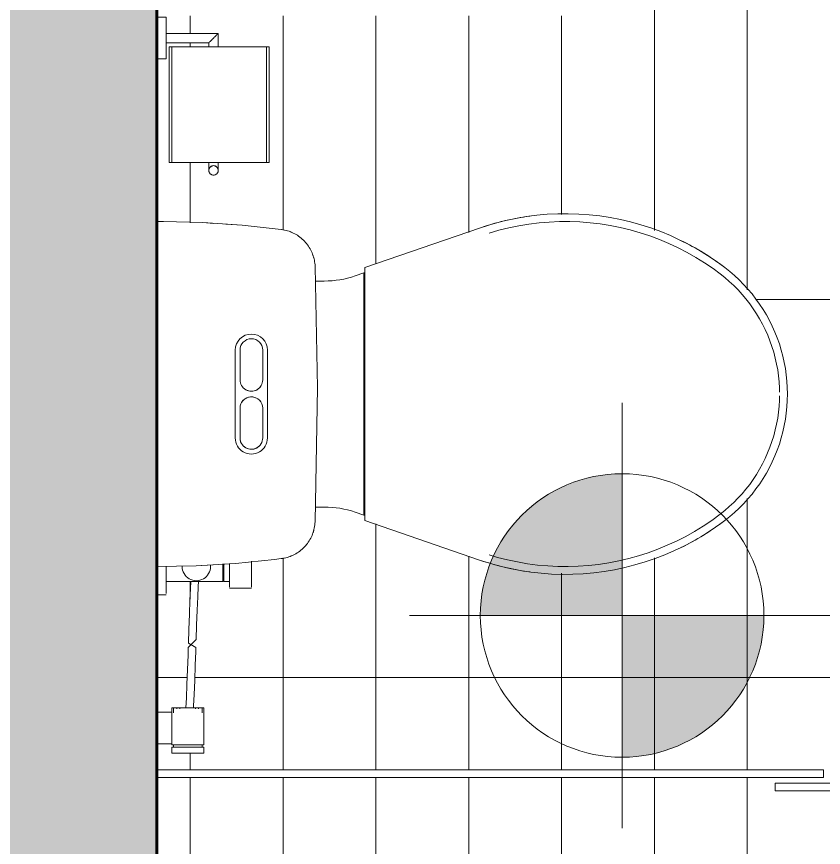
# Model space of a CAD drawing. Header units: millimetres. Extents: x -11245 to 9283, y -22520 to -3800.
# Drawn here: x 2237 to 3090, y -15509 to -14630 of the extents above; entities that cross this region are included whole.
import ezdxf

# ---------------------------------------------------------------- set-up
doc = ezdxf.new("R2010")
doc.units = ezdxf.units.MM
for name, color, linetype, lineweight in [('A-FLOR-PATT', 8, 'Continuous', 25), ('A-GENM', 13, 'Continuous', 9), ('A-WALL', 113, 'Continuous', 25), ('A-WALL-PATT', 111, 'Continuous', 25), ('G-ANNO-DIMS', 111, 'Continuous', 9), ('I-FURN', 30, 'Continuous', 9), ('P-SANR-FIXT', 6, 'Continuous', 9)]:
    doc.layers.add(name, color=color, linetype=linetype, lineweight=lineweight)

# ---------------------------------------------------------------- blocks, each defined once
blk = doc.blocks.new('CRT-POR-Folha-Madeira-Face Based vidro - CRT-POR-Folha-Madeira-Face Based vidro-4438599-PAGINAÇÃO DE PISO TÉRREO')
at = {"layer": 'A-GENM'}
for p, q in [((3090.38, -15427.41), (2385.38, -15427.41)), ((2385.38, -15427.41), (2385.38, -15435.41)), ((3090.38, -15435.41), (3090.38, -15427.41)), ((2385.38, -15435.41), (3090.38, -15435.41))]:
    blk.add_line(p, q, dxfattribs=at)
blk = doc.blocks.new('CRT-POR-Folha-Madeira-Face Based vidro - CRT-POR-Folha-Madeira-Face Based vidro-4438600-PAGINAÇÃO DE PISO TÉRREO')
at = {"layer": 'A-GENM'}
for p, q in [((3794.38, -15441.49), (3039.38, -15441.49)), ((3039.38, -15441.49), (3039.38, -15449.49)), ((3794.38, -15449.49), (3794.38, -15441.49)), ((3039.38, -15449.49), (3794.38, -15449.49))]:
    blk.add_line(p, q, dxfattribs=at)
blk = doc.blocks.new('Bacia Sanitária - Caixa acoplada-3529581-PAGINAÇÃO DE PISO TÉRREO')
at = {"layer": 'P-SANR-FIXT'}
for p, q in [((22.22, 721.97), (22.29, 722.02)), ((227.71, 722.02), (227.78, 721.97)), ((-50.6, 431.35), (-8.77, 310)), ((-8.77, 310), (-50.6, 431.35)), ((258.77, 310), (300.6, 431.35)), ((300.6, 431.35), (258.77, 310)), ((-3.53, 310), (-3.18, 309)), ((253.18, 309), (-3.18, 309)), ((-3.18, 309), (0, 299.76)), ((7.09, 310), (242.91, 310)), ((250, 299.76), (253.18, 309)), ((253.18, 309), (253.53, 310)), ((5.46, 267.18), (5.46, 257.79)), ((244.54, 257.79), (244.54, 267.18)), ((171.5, 207), (78.5, 207)), ((110, 202), (78.5, 202)), ((171.5, 202), (140, 202)), ((78.5, 178), (110, 178)), ((140, 178), (171.5, 178)), ((78.5, 173), (171.5, 173))]:
    blk.add_line(p, q, dxfattribs=at)
at = {"layer": 'P-SANR-FIXT', "flags": 128}
for points in [[(258.87, 690.69), (254.69, 695.97), (250.29, 701.07), (245.7, 705.99), (240.91, 710.72), (235.94, 715.26), (230.79, 719.59), (225.47, 723.72), (219.99, 727.63), (214.36, 731.32), (208.59, 734.77), (202.68, 738), (196.65, 740.99), (190.5, 743.73), (184.25, 746.23), (177.9, 748.47), (171.47, 750.46), (164.96, 752.19), (158.4, 753.65), (151.77, 754.86), (145.11, 755.79), (138.41, 756.47), (131.69, 756.87), (124.96, 757), (118.23, 756.86), (111.51, 756.46), (104.81, 755.78), (98.15, 754.84), (91.52, 753.64), (84.96, 752.17), (78.45, 750.43), (72.02, 748.44), (65.68, 746.2), (59.43, 743.7), (53.28, 740.95), (47.25, 737.96), (41.34, 734.73), (35.57, 731.27), (29.94, 727.58), (24.46, 723.67), (19.15, 719.54), (14, 715.2), (9.03, 710.66), (4.24, 705.93), (-0.35, 701.01), (-4.74, 695.9), (-8.87, 690.69)], [(-2.27, 685.67), (1.71, 690.68), (5.88, 695.53), (10.25, 700.21), (14.8, 704.71), (19.53, 709.02), (24.42, 713.14), (29.48, 717.06), (34.69, 720.78), (40.04, 724.29), (45.53, 727.58), (51.15, 730.64), (56.88, 733.48), (62.73, 736.09), (68.67, 738.46), (74.71, 740.59), (80.82, 742.48), (87.01, 744.13), (93.25, 745.52), (99.55, 746.67), (105.88, 747.56), (112.25, 748.2), (118.64, 748.58), (122.87, 748.66)], [(127.05, 748.66), (131.4, 748.58), (137.79, 748.19), (144.15, 747.55), (150.49, 746.66), (156.79, 745.52), (163.03, 744.12), (169.22, 742.47), (175.33, 740.58), (181.36, 738.45), (187.31, 736.07), (193.15, 733.47), (198.88, 730.62), (204.5, 727.56), (209.99, 724.27), (215.34, 720.76), (220.55, 717.04), (225.61, 713.12), (230.5, 708.99), (235.23, 704.68), (239.78, 700.18), (244.14, 695.5), (248.32, 690.65), (252.27, 685.67)], [(-8.87, 690.69), (-15.44, 681.71), (-21.64, 672.46), (-27.47, 662.98), (-32.91, 653.27), (-37.96, 643.35), (-42.61, 633.24), (-46.86, 622.95), (-50.68, 612.5), (-54.09, 601.9), (-57.07, 591.18), (-59.62, 580.34), (-61.73, 569.41), (-63.41, 558.41), (-64.64, 547.34), (-65.43, 536.24), (-65.78, 525.12), (-65.68, 513.99), (-65.13, 502.87), (-64.14, 491.78), (-62.71, 480.74), (-60.84, 469.77), (-58.53, 458.88), (-55.79, 448.09), (-52.62, 437.42), (-50.6, 431.35)], [(-45.22, 441.55), (-48.24, 451.92), (-50.83, 462.4), (-53.01, 472.98), (-54.75, 483.64), (-56.08, 494.36), (-56.97, 505.12), (-57.43, 515.91), (-57.46, 526.71), (-57.06, 537.5), (-56.22, 548.27), (-54.96, 558.99), (-53.27, 569.66), (-51.15, 580.25), (-48.61, 590.74), (-45.66, 601.13), (-42.29, 611.39), (-38.51, 621.51), (-34.33, 631.47), (-29.76, 641.25), (-24.8, 650.84), (-19.46, 660.23), (-13.75, 669.39), (-7.67, 678.32), (-2.27, 685.67)], [(252.27, 685.67), (258.64, 676.95), (264.66, 667.98), (270.32, 658.78), (275.6, 649.36), (280.5, 639.74), (285.01, 629.93), (289.13, 619.94), (292.84, 609.8), (296.15, 599.52), (299.04, 589.11), (301.51, 578.6), (303.56, 568), (305.19, 557.32), (306.38, 546.59), (307.15, 535.82), (307.48, 525.02), (307.39, 514.23), (306.86, 503.44), (305.9, 492.68), (304.51, 481.97), (302.69, 471.33), (300.45, 460.76), (297.79, 450.3), (295.22, 441.55)], [(300.6, 431.35), (304.02, 441.95), (307.01, 452.67), (309.57, 463.5), (311.69, 474.43), (313.38, 485.43), (314.62, 496.49), (315.42, 507.6), (315.78, 518.72), (315.69, 529.85), (315.15, 540.97), (314.17, 552.06), (312.75, 563.1), (310.89, 574.07), (308.59, 584.96), (305.86, 595.75), (302.69, 606.43), (299.11, 616.96), (295.1, 627.35), (290.68, 637.57), (285.86, 647.6), (280.64, 657.43), (275.03, 667.04), (269.05, 676.43), (262.69, 685.56), (258.87, 690.69)], [(-8.77, 310), (-8.38, 310), (-7.2, 310), (-5.31, 310), (-2.8, 310), (0.21, 310), (3.56, 310), (7.09, 310)], [(242.91, 310), (246.44, 310), (249.79, 310), (252.8, 310), (255.31, 310), (257.2, 310), (258.38, 310), (258.77, 310)], [(-10.03, 257.42), (-11.67, 257.33), (-13.3, 257.17), (-14.92, 256.94), (-16.54, 256.65), (-18.14, 256.3), (-19.72, 255.88), (-21.29, 255.4), (-22.84, 254.85), (-24.36, 254.25), (-25.86, 253.58), (-27.33, 252.86), (-28.77, 252.07), (-30.18, 251.23), (-31.55, 250.34), (-32.89, 249.38), (-34.19, 248.38), (-35.44, 247.33), (-36.66, 246.22), (-37.82, 245.07), (-38.94, 243.88), (-40.02, 242.64), (-41.04, 241.35), (-42.01, 240.03), (-42.92, 238.67), (-43.78, 237.27), (-44.59, 235.84), (-45.34, 234.38), (-46.02, 232.9), (-46.65, 231.38), (-47.22, 229.84), (-47.72, 228.28), (-48.16, 226.7), (-48.54, 225.11), (-48.85, 223.5), (-49.1, 221.88), (-49.13, 221.64)], [(-10.03, 257.42), (-11.67, 257.33), (-13.3, 257.17), (-14.92, 256.94), (-16.54, 256.65), (-18.14, 256.3), (-19.72, 255.88), (-21.29, 255.4), (-22.84, 254.85), (-24.36, 254.25), (-25.86, 253.58), (-27.33, 252.86), (-28.77, 252.07), (-30.18, 251.23), (-31.55, 250.34), (-32.89, 249.38), (-34.19, 248.38), (-35.44, 247.33), (-36.66, 246.22), (-37.82, 245.07), (-38.94, 243.88), (-40.02, 242.64), (-41.04, 241.35), (-42.01, 240.03), (-42.92, 238.67), (-43.78, 237.27), (-44.59, 235.84), (-45.34, 234.38), (-46.02, 232.9), (-46.65, 231.38), (-47.22, 229.84), (-47.72, 228.28), (-48.16, 226.7), (-48.54, 225.11), (-48.85, 223.5), (-49.1, 221.88)], [(260.03, 257.42), (118.46, 259.99), (-10.03, 257.42)], [(121.65, 259.94), (118.46, 259.99), (-10.03, 257.42)], [(299.13, 221.64), (298.89, 223.27), (298.59, 224.88), (298.22, 226.47), (297.79, 228.06), (297.29, 229.62), (296.74, 231.16), (296.12, 232.68), (295.44, 234.17), (294.7, 235.64), (293.9, 237.07), (293.05, 238.47), (292.14, 239.84), (291.18, 241.17), (290.17, 242.45), (289.1, 243.7), (287.99, 244.9), (286.83, 246.06), (285.62, 247.17), (284.37, 248.23), (283.08, 249.24), (281.75, 250.2), (280.38, 251.11), (278.97, 251.96), (277.54, 252.75), (276.07, 253.48), (274.58, 254.16), (273.06, 254.77), (271.51, 255.32), (269.95, 255.81), (268.36, 256.24), (266.77, 256.6), (265.15, 256.9), (263.53, 257.14), (261.9, 257.31), (260.26, 257.41), (260.03, 257.42)], [(299.13, 221.64), (298.89, 223.27), (298.59, 224.88), (298.22, 226.47), (297.79, 228.06), (297.29, 229.62), (296.74, 231.16), (296.12, 232.68), (295.44, 234.17), (294.7, 235.64), (293.9, 237.07), (293.05, 238.47), (292.14, 239.84), (291.18, 241.17), (290.17, 242.45), (289.1, 243.7), (287.99, 244.9), (286.83, 246.06), (285.62, 247.17), (284.37, 248.23), (283.08, 249.24), (281.75, 250.2), (280.38, 251.11), (278.97, 251.96), (277.54, 252.75), (276.07, 253.48), (274.58, 254.16), (273.06, 254.77), (271.51, 255.32), (269.95, 255.81), (268.36, 256.24), (266.77, 256.6), (265.15, 256.9), (263.53, 257.14), (261.9, 257.31), (260.26, 257.41)], [(-49.13, 221.64), (-53.57, 180.28), (-56.36, 138.78), (-57.48, 97.2), (-57.5, 90)], [(-49.13, 221.64), (-53.57, 180.28), (-54.73, 163.06)], [(307.5, 90), (306.67, 131.59), (304.17, 173.11), (300.02, 214.5), (299.13, 221.64)], [(304.86, 161.66), (304.17, 173.11), (300.02, 214.5), (299.13, 221.64)], [(-55.59, 150.22), (-56.36, 138.78), (-57.48, 97.2), (-57.5, 90)], [(307.5, 90), (306.67, 131.59), (305.63, 148.82)]]:
    blk.add_lwpolyline(points, dxfattribs=at)
at = {"layer": 'P-SANR-FIXT'}
for centre, radius, start, end in [((212.5, 522.04), 278.29, 142.69821, 153.96229), ((37.5, 522.04), 278.29, 26.03771, 37.30179), ((212.5, 522.04), 278.29, 187.75454, 199.01862), ((37.5, 522.04), 278.29, 340.98138, 352.24546), ((-94.5, 267.18), 99.96, 360, 19.01862), ((344.5, 267.18), 99.96, 160.98138, 180), ((-8.46, 216.45), 41, 105.61186, 109.40857), ((258.46, 216.45), 41, 70.81698, 74.38814), ((-8.46, 216.45), 41, 132.45699, 134.75988), ((258.46, 216.45), 41, 47.54301, 49.93324), ((-8.46, 216.45), 41, 155.73096, 159.30211), ((258.46, 216.45), 41, 20.69789, 24.4946), ((78.5, 190), 17, 90, 270), ((171.5, 190), 17, 270, 90), ((78.5, 190), 12, 90, 270), ((78.5, 190), 12, 90, 270), ((110, 190), 12, 270, 90), ((110, 190), 12, 330, 60), ((140, 190), 12, 90, 270), ((140, 190), 12, 150, 240), ((140, 190), 12, 105, 135), ((171.5, 190), 12, 270, 90), ((171.5, 190), 12, 270, 60), ((110, 190), 12, 270, 300)]:
    blk.add_arc(centre, radius, start, end, dxfattribs=at)
blk = doc.blocks.new('Ducha Higiênica Mix_Match - Cobre Escovado-4413653-PAGINAÇÃO DE PISO TÉRREO')
at = {"layer": 'P-SANR-FIXT', "color": 55}
for p, q in [((0, 100), (-5.65, 100)), ((21.87, 100), (0, 100)), ((23, 77), (23, 100)), ((0, 77), (-3.35, 77)), ((0, 70.8), (-2.92, 70.8)), ((0, 70.4), (-2.87, 70.4)), ((-2.87, 70.4), (0, 70.4)), ((21.87, 77), (0, 77)), ((16, 70.8), (0, 70.8)), ((0, 70.4), (0, 70.4)), ((15.31, 70.4), (16, 70.8)), ((16, 70), (15.31, 70.4)), ((16, 70.8), (16, 77)), ((0, 70), (-2.74, 70)), ((16, 70), (0, 70)), ((16, 10), (16, 70)), ((154.65, 48.01), (149.5, 48.01)), ((149.5, 48.01), (149.5, 32.76)), ((149.5, 48.01), (149.5, 32.76)), ((150.5, 44.16), (149.5, 44.16)), ((188.5, 49.78), (150.04, 49.78)), ((188.5, 49.78), (188.5, 32.76)), ((191, 47.81), (188.5, 47.81)), ((196.99, 49.78), (191, 49.78)), ((191, 32.76), (191, 49.78)), ((150.5, 41.06), (149.5, 41.06)), ((149.5, 32.76), (149.5, 17.51)), ((149.5, 32.76), (149.5, 17.51)), ((188.5, 32.76), (188.5, 15.74)), ((191, 15.74), (191, 32.76)), ((149.5, 24.46), (150.5, 24.46)), ((149.5, 21.36), (150.5, 21.36)), ((188.5, 17.71), (191, 17.71)), ((28.53, 10), (0, 10)), ((30, 0), (30, 10)), ((149.5, 17.51), (154.65, 17.51)), ((150.04, 15.74), (188.5, 15.74)), ((154.25, 15.74), (154.25, 0)), ((187.75, 0), (187.75, 15.76)), ((191, 15.74), (196.99, 15.74))]:
    blk.add_line(p, q, dxfattribs=at)
at = {"layer": 'P-SANR-FIXT', "color": 55, "flags": 128}
for points in [[(16, 44.06), (21.18, 43.76), (32.02, 43.25), (46.09, 42.68), (61.93, 42.11), (77.07, 41.58), (85.5, 33.3)], [(149.5, 49.23), (149.5, 49.25), (149.5, 49.28), (149.5, 49.3), (149.51, 49.32), (149.51, 49.34), (149.52, 49.36), (149.52, 49.38), (149.53, 49.4), (149.53, 49.42), (149.54, 49.44), (149.55, 49.46), (149.56, 49.48), (149.57, 49.5), (149.58, 49.52), (149.6, 49.54), (149.61, 49.56), (149.62, 49.57), (149.64, 49.59), (149.65, 49.61), (149.66, 49.62), (149.68, 49.64), (149.7, 49.65), (149.71, 49.66), (149.73, 49.68), (149.75, 49.69), (149.77, 49.7), (149.79, 49.71), (149.81, 49.72), (149.83, 49.73), (149.85, 49.74), (149.87, 49.75), (149.89, 49.75), (149.91, 49.76), (149.93, 49.76), (149.95, 49.77), (149.97, 49.77), (149.99, 49.77), (150.02, 49.78), (150.04, 49.78), (150.04, 49.78)], [(149.5, 47.59), (149.5, 47.86), (149.5, 48.11), (149.5, 48.34), (149.5, 48.54), (149.5, 48.72), (149.5, 48.87), (149.5, 48.99), (149.5, 49.09), (149.5, 49.16), (149.5, 49.21), (149.5, 49.23)], [(149.5, 49.23), (149.5, 49.22), (149.5, 49.18), (149.5, 49.11), (149.5, 49.02), (149.5, 48.9), (149.5, 48.76), (149.5, 48.59), (149.5, 48.4), (149.5, 48.18), (149.5, 47.93), (149.5, 47.66), (149.5, 47.37), (149.5, 47.05), (149.5, 46.72), (149.5, 46.35), (149.5, 45.97), (149.5, 45.57), (149.5, 45.14), (149.5, 44.7), (149.5, 44.24), (149.5, 43.75), (149.5, 43.25), (149.5, 42.74), (149.5, 42.21), (149.5, 41.66), (149.5, 41.1), (149.5, 40.52), (149.5, 39.94), (149.5, 39.34), (149.5, 38.73), (149.5, 38.11), (149.5, 37.48), (149.5, 36.85), (149.5, 36.2), (149.5, 35.56), (149.5, 34.91), (149.5, 34.25), (149.5, 33.59), (149.5, 32.94), (149.5, 32.76)], [(196.99, 49.78), (197.01, 49.78), (197.03, 49.77), (197.05, 49.77), (197.07, 49.77), (197.1, 49.77), (197.12, 49.76), (197.14, 49.75), (197.16, 49.75), (197.18, 49.74), (197.2, 49.73), (197.22, 49.72), (197.24, 49.71), (197.26, 49.7), (197.28, 49.69), (197.29, 49.68), (197.31, 49.67), (197.33, 49.66), (197.35, 49.64), (197.36, 49.63), (197.38, 49.61), (197.39, 49.6), (197.41, 49.58), (197.42, 49.56), (197.43, 49.55), (197.44, 49.53), (197.46, 49.51), (197.47, 49.49), (197.48, 49.47), (197.48, 49.45), (197.49, 49.43), (197.5, 49.41), (197.51, 49.39), (197.51, 49.37), (197.52, 49.35), (197.52, 49.33), (197.52, 49.31), (197.53, 49.28), (197.53, 49.26), (197.53, 49.24), (197.53, 49.23)], [(197.53, 32.76), (197.53, 33.42), (197.53, 34.07), (197.53, 34.73), (197.53, 35.38), (197.53, 36.03), (197.53, 36.67), (197.53, 37.31), (197.53, 37.94), (197.53, 38.56), (197.53, 39.17), (197.53, 39.78), (197.53, 40.37), (197.53, 40.94), (197.53, 41.51), (197.53, 42.06), (197.53, 42.6), (197.53, 43.12), (197.53, 43.62), (197.53, 44.11), (197.53, 44.58), (197.53, 45.03), (197.53, 45.46), (197.53, 45.87), (197.53, 46.26), (197.53, 46.62), (197.53, 46.97), (197.53, 47.29), (197.53, 47.59), (197.53, 47.86), (197.53, 48.12), (197.53, 48.34), (197.53, 48.54), (197.53, 48.72), (197.53, 48.87), (197.53, 49), (197.53, 49.09), (197.53, 49.17), (197.53, 49.21), (197.53, 49.23)], [(197.53, 49.23), (197.53, 49.22), (197.53, 49.18), (197.53, 49.12), (197.53, 49.02), (197.53, 48.91), (197.53, 48.76), (197.53, 48.59), (197.53, 48.4), (197.53, 48.18), (197.53, 47.93), (197.53, 47.67), (197.53, 47.37), (197.53, 47.06), (197.53, 46.72), (197.53, 46.36), (197.53, 45.97), (197.53, 45.57), (197.53, 45.15), (197.53, 44.7), (197.53, 44.24), (197.53, 43.76), (197.53, 43.26), (197.53, 42.74), (197.53, 42.21), (197.53, 41.66), (197.53, 41.1), (197.53, 40.52), (197.53, 39.94), (197.53, 39.34), (197.53, 38.73), (197.53, 38.11), (197.53, 37.48), (197.53, 36.85), (197.53, 36.21), (197.53, 35.56), (197.53, 34.91), (197.53, 34.25), (197.53, 33.59), (197.53, 32.94), (197.53, 32.76)], [(16, 36.04), (23.68, 35.63), (35.59, 35.1), (50.51, 34.52), (66.46, 33.95), (81.02, 33.45), (85.5, 41.3)], [(149.5, 38.85), (147.32, 38.96), (135.41, 39.5), (120.49, 40.08), (104.54, 40.65), (89.98, 41.15), (85.5, 41.3)], [(149.5, 30.85), (138.98, 31.34), (124.91, 31.91), (109.07, 32.49), (93.93, 33.01), (85.5, 33.3)], [(149.5, 32.76), (149.5, 32.1), (149.5, 31.44), (149.5, 30.79), (149.5, 30.13), (149.5, 29.48), (149.5, 28.84), (149.5, 28.2), (149.5, 27.58), (149.5, 26.95), (149.5, 26.34), (149.5, 25.74), (149.5, 25.15), (149.5, 24.57), (149.5, 24.01), (149.5, 23.46), (149.5, 22.92), (149.5, 22.4), (149.5, 21.89), (149.5, 21.41), (149.5, 20.94), (149.5, 20.49), (149.5, 20.06), (149.5, 19.65), (149.5, 19.26), (149.5, 18.89), (149.5, 18.55), (149.5, 18.23), (149.5, 17.93), (149.5, 17.65), (149.5, 17.4), (149.5, 17.18), (149.5, 16.97), (149.5, 16.8), (149.5, 16.65), (149.5, 16.52), (149.5, 16.42), (149.5, 16.35), (149.5, 16.3), (149.5, 16.28)], [(197.53, 32.76), (197.53, 32.1), (197.53, 31.44), (197.53, 30.79), (197.53, 30.13), (197.53, 29.48), (197.53, 28.84), (197.53, 28.2), (197.53, 27.57), (197.53, 26.95), (197.53, 26.34), (197.53, 25.74), (197.53, 25.15), (197.53, 24.57), (197.53, 24.01), (197.53, 23.45), (197.53, 22.92), (197.53, 22.4), (197.53, 21.89), (197.53, 21.41), (197.53, 20.94), (197.53, 20.49), (197.53, 20.06), (197.53, 19.65), (197.53, 19.26), (197.53, 18.89), (197.53, 18.55), (197.53, 18.23), (197.53, 17.93), (197.53, 17.65), (197.53, 17.4), (197.53, 17.17), (197.53, 16.97), (197.53, 16.8), (197.53, 16.64), (197.53, 16.52), (197.53, 16.42), (197.53, 16.35), (197.53, 16.3), (197.53, 16.28)], [(197.53, 16.28), (197.53, 16.29), (197.53, 16.33), (197.53, 16.4), (197.53, 16.49), (197.53, 16.61), (197.53, 16.75), (197.53, 16.92), (197.53, 17.12), (197.53, 17.34), (197.53, 17.58), (197.53, 17.85), (197.53, 18.14), (197.53, 18.46), (197.53, 18.8), (197.53, 19.16), (197.53, 19.54), (197.53, 19.95), (197.53, 20.37), (197.53, 20.81), (197.53, 21.28), (197.53, 21.76), (197.53, 22.26), (197.53, 22.78), (197.53, 23.31), (197.53, 23.85), (197.53, 24.42), (197.53, 24.99), (197.53, 25.58), (197.53, 26.18), (197.53, 26.79), (197.53, 27.41), (197.53, 28.03), (197.53, 28.67), (197.53, 29.31), (197.53, 29.96), (197.53, 30.61), (197.53, 31.26), (197.53, 31.92), (197.53, 32.58), (197.53, 32.76)], [(149.5, 16.28), (149.5, 16.3), (149.5, 16.34), (149.5, 16.4), (149.5, 16.49), (149.5, 16.61), (149.5, 16.76), (149.5, 16.92), (149.5, 17.12), (149.5, 17.34), (149.5, 17.58), (149.5, 17.85)], [(150.04, 15.74), (150.02, 15.74), (150, 15.74), (149.98, 15.74), (149.96, 15.75), (149.94, 15.75), (149.91, 15.75), (149.89, 15.76), (149.87, 15.77), (149.85, 15.77), (149.83, 15.78), (149.81, 15.79), (149.79, 15.8), (149.77, 15.81), (149.76, 15.82), (149.74, 15.83), (149.72, 15.85), (149.7, 15.86), (149.69, 15.87), (149.67, 15.89), (149.65, 15.9), (149.64, 15.92), (149.62, 15.94), (149.61, 15.95), (149.6, 15.97), (149.59, 15.99), (149.57, 16.01), (149.56, 16.03), (149.55, 16.05), (149.55, 16.07), (149.54, 16.09), (149.53, 16.11), (149.52, 16.13), (149.52, 16.15), (149.51, 16.17), (149.51, 16.19), (149.5, 16.21), (149.5, 16.23), (149.5, 16.26), (149.5, 16.28), (149.5, 16.28)], [(197.53, 16.28), (197.53, 16.26), (197.53, 16.24), (197.53, 16.22), (197.52, 16.19), (197.52, 16.17), (197.51, 16.15), (197.51, 16.13), (197.5, 16.11), (197.49, 16.09), (197.49, 16.07), (197.48, 16.05), (197.47, 16.03), (197.46, 16.01), (197.45, 15.99), (197.43, 15.97), (197.42, 15.96), (197.41, 15.94), (197.4, 15.92), (197.38, 15.91), (197.37, 15.89), (197.35, 15.88), (197.33, 15.86), (197.32, 15.85), (197.3, 15.84), (197.28, 15.82), (197.26, 15.81), (197.24, 15.8), (197.22, 15.79), (197.2, 15.78), (197.18, 15.78), (197.16, 15.77), (197.14, 15.76), (197.12, 15.76), (197.1, 15.75), (197.08, 15.75), (197.06, 15.74), (197.04, 15.74), (197.02, 15.74), (196.99, 15.74), (196.99, 15.74)]]:
    blk.add_lwpolyline(points, dxfattribs=at)
at = {"layer": 'P-SANR-FIXT', "color": 55}
for start, end in [(90, 97.22364), (270, 90)]:
    blk.add_arc((0, 41.84), 15, start, end, dxfattribs=at)
blk = doc.blocks.new('PAPELEIRA - PAPELEIRA-4862290-PAGINAÇÃO DE PISO TÉRREO')
at = {"layer": 'I-FURN', "color": 254}
for p, q in [((131.6, 118.96), (9.36, 118.96)), ((9.36, 12.96), (9.36, 118.96)), ((131.6, 115.86), (9.36, 115.86)), ((131.6, 118.96), (131.6, 12.96)), ((-5, 65), (-5, 10)), ((9.36, 65), (-5, 65)), ((140, 65), (131.6, 65)), ((140, 65), (131.6, 65)), ((5, 10), (5, 55)), ((5, 55), (9.36, 55)), ((131.6, 55), (140, 55)), ((131.6, 55), (140, 55)), ((-22, 10), (-22, 0)), ((-22, 10), (22, 10)), ((9.36, 15.86), (131.6, 15.86)), ((9.36, 12.96), (131.6, 12.96)), ((22, 0), (22, 10))]:
    blk.add_line(p, q, dxfattribs=at)
for start, end in [(90, 270), (270, 90)]:
    blk.add_arc((140, 60), 5, start, end, dxfattribs=at)
for points, knots in [([(5, 55), (5, 55), (4.91, 55.09), (4.63, 55.37), (4.34, 55.66), (4.04, 55.96), (3.76, 56.24), (3.46, 56.54), (3.05, 56.95), (2.6, 57.4), (2.21, 57.79), (1.91, 58.09), (1.61, 58.39), (1.3, 58.7), (0.98, 59.02), (0.65, 59.35), (0.33, 59.67), (0, 60), (-0.33, 60.33), (-0.65, 60.65), (-0.98, 60.98), (-1.3, 61.3), (-1.61, 61.61), (-1.91, 61.91), (-2.21, 62.21), (-2.5, 62.5), (-2.78, 62.78), (-3.13, 63.14), (-3.46, 63.46), (-3.76, 63.76), (-4.04, 64.04), (-4.34, 64.34), (-4.63, 64.63), (-4.91, 64.91), (-5, 65), (-5, 65)], [0, 0, 0, 0, 0.083333, 0.125, 0.166667, 0.208333, 0.229167, 0.25, 0.291667, 0.333333, 0.354167, 0.375, 0.395833, 0.416667, 0.4375, 0.458333, 0.479167, 0.5, 0.520833, 0.541667, 0.5625, 0.583333, 0.604167, 0.625, 0.645833, 0.666667, 0.6875, 0.708333, 0.75, 0.770833, 0.791667, 0.833333, 0.875, 0.916667, 1, 1, 1, 1]), ([(140, 55), (139.55, 55), (138.91, 55.09), (138.08, 55.37), (137.59, 55.61), (137.22, 55.84), (136.86, 56.09), (136.54, 56.38), (136.24, 56.7), (135.96, 57.04), (135.66, 57.49), (135.37, 58.08), (135.09, 58.91), (134.94, 60), (135.09, 61.09), (135.37, 61.92), (135.66, 62.51), (135.96, 62.96), (136.24, 63.3), (136.54, 63.62), (136.95, 63.98), (137.4, 64.28), (137.79, 64.49), (138.19, 64.67), (138.91, 64.91), (139.55, 65), (140, 65)], [0, 0, 0, 0, 0.083333, 0.125, 0.166667, 0.1875, 0.208333, 0.25, 0.270833, 0.291667, 0.333333, 0.375, 0.416667, 0.5, 0.583333, 0.625, 0.666667, 0.708333, 0.729167, 0.75, 0.791667, 0.833333, 0.854167, 0.875, 0.916667, 1, 1, 1, 1]), ([(140, 65), (140.45, 65), (141.09, 64.91), (141.92, 64.63), (142.41, 64.39), (142.78, 64.16), (143.14, 63.91), (143.46, 63.62), (143.76, 63.3), (144.04, 62.96), (144.34, 62.51), (144.63, 61.92), (144.91, 61.09), (145.06, 60), (144.91, 58.91), (144.63, 58.08), (144.34, 57.49), (144.04, 57.04), (143.76, 56.7), (143.46, 56.38), (143.05, 56.02), (142.6, 55.72), (142.21, 55.51), (141.81, 55.33), (141.09, 55.09), (140.45, 55), (140, 55)], [0, 0, 0, 0, 0.083333, 0.125, 0.166667, 0.1875, 0.208333, 0.25, 0.270833, 0.291667, 0.333333, 0.375, 0.416667, 0.5, 0.583333, 0.625, 0.666667, 0.708333, 0.729167, 0.75, 0.791667, 0.833333, 0.854167, 0.875, 0.916667, 1, 1, 1, 1])]:
    blk.add_open_spline(points, degree=3, knots=knots, dxfattribs=at)
blk = doc.blocks.new('Elevações de ponto - Tag de Nível em Plantas de Pisos NA-224974-PAGINAÇÃO DE PISO TÉRREO')
at = {"layer": 'G-ANNO-DIMS'}
h = blk.add_hatch(color=256, dxfattribs=at)
edge = h.paths.add_edge_path()
edge.add_line((0, 0), (-2, 0))
edge.add_arc((0, 0), 2, 90, 180, ccw=False)
edge.add_line((0, 2), (0, 0))
h = blk.add_hatch(color=256, dxfattribs=at)
edge = h.paths.add_edge_path()
edge.add_line((0, 0), (2, 0))
edge.add_arc((0, 0), 2, 270, 360, ccw=False)
edge.add_line((0, -2), (0, 0))
for p, q in [((0, 3), (0, -3)), ((0, 0), (0, 2)), ((-3, 0), (12, 0)), ((-2, 0), (0, 0)), ((0, 0), (0, -2)), ((2, 0), (0, 0))]:
    blk.add_line(p, q, dxfattribs=at)
blk.add_circle((0, 0), 2, dxfattribs=at)
for start, end in [(90, 180), (270, 360)]:
    blk.add_arc((0, 0), 2, start, end, dxfattribs=at)

msp = doc.modelspace()

# ---------------------------------------------------------------- hatches: boundary and pattern name
at = {"layer": 'A-FLOR-PATT', "lineweight": 9}
h = msp.add_hatch(dxfattribs=at)
h.set_pattern_fill('FP_9', color=9, style=0, pattern_type=2)
h.set_pattern_definition([(0, (2322.4, -14529.65), (0, 400), []), (90, (2322.38, -14529.65), (-98.2, 6e-15), [])])
h.paths.add_polyline_path([(3794.78, -15429.65), (3795.38, -15429.65), (3795.38, -15301.65), (3785.38, -15300.9), (3785.38, -15284.65), (3710.38, -15283.98), (3711.05, -14674.65), (3785.38, -14673.96), (3785.38, -14657.65), (3795.38, -14657.65), (3795.38, -13729.65), (3697.18, -13729.65), (3696.84, -13338.19), (3695.38, -13334.65), (3695.38, -14029.65), (3665.38, -14029.65), (3665.38, -13329.65), (2995.38, -13329.65), (2995.38, -13334.65), (2993.92, -13338.19), (2990.38, -13339.65), (2895.38, -13339.65), (2895.38, -13329.65), (2885.38, -13329.65), (2885.38, -13659.65), (2905.38, -13659.65), (2905.38, -14629.65), (2385.38, -14629.65), (2385.38, -14631.03), (2395.38, -14631.78), (2395.38, -14648.03), (2450.38, -14648.7), (2451.24, -14662.39), (2504.34, -14662.39), (2504.34, -14784.63), (2450.38, -14784.63), (2449.71, -14794.19), (2447.88, -14797.36), (2442.88, -14797.16), (2441.62, -14796.03), (2440.38, -14791.73), (2440.38, -14784.63), (2398.34, -14784.63), (2398.34, -14662.39), (2440.38, -14662.39), (2440.38, -14658.03), (2395.38, -14658.72), (2395.38, -14675.03), (2385.38, -14675.03), (2385.38, -14847.15), (2465.55, -14850.52), (2480.98, -14851.85), (2517.02, -14855.52), (2536.06, -14863.54), (2540.79, -14867.95), (2548.16, -14877.42), (2550.87, -14885.83), (2551.8, -14891.05), (2552.81, -14894.8), (2553.28, -14910.11), (2562.56, -14910.11), (2579.08, -14908.74), (2604.59, -14901.39), (2605.38, -14901.12), (2605.38, -14895.88), (2733.95, -14852.33), (2779.87, -14841.4), (2816.22, -14839.58), (2838.66, -14839.9), (2869.11, -14844.22), (2894.25, -14850.06), (2928.29, -14862.56), (2939.58, -14867.1), (2987.74, -14897.38), (3017.39, -14926.94), (3034.24, -14955.27), (3039.87, -14966.27), (3048, -14994.32), (3050.93, -15007.6), (3051.77, -15036.72), (3049.79, -15056.85), (3043.55, -15081.51), (3037.72, -15097.55), (3023.1, -15123.27), (3015.71, -15134.31), (3005.47, -15144.94), (2982.91, -15165.47), (2937.86, -15192.89), (2900.97, -15206.93), (2884.56, -15212.01), (2861.34, -15216.6), (2833.69, -15219.92), (2794.18, -15218.81), (2779.87, -15217.9), (2721.22, -15203.35), (2605.38, -15163.03), (2604.59, -15157.91), (2585.51, -15152.2), (2579.08, -15150.57), (2553.17, -15149.19), (2551.8, -15168.26), (2546.47, -15184.4), (2542.52, -15189.46), (2533.7, -15197.67), (2525.12, -15201.29), (2519.65, -15202.79), (2515.73, -15203.91), (2485.38, -15207.46), (2485.38, -15234.03), (2462.38, -15234.03), (2462.38, -15228.15), (2456.18, -15228.15), (2455.38, -15228.15), (2429.47, -15228.15), (2427.93, -15262.15), (2424.66, -15361.65), (2435.16, -15362.19), (2435.16, -15400.65), (2428.78, -15400.65), (2428.78, -15403.15), (2435.16, -15403.15), (2435.16, -15409.14), (2401.12, -15409.14), (2401.12, -15403.15), (2407.49, -15403.15), (2407.49, -15400.65), (2385.38, -15399.9), (2385.72, -15427.41), (3090.38, -15427.41), (3090.38, -15429.65), (3734.38, -15429.65), (3734.38, -15420.49), (3737.02, -15414.13), (3744.38, -15411.49), (3751.74, -15414.13), (3754.38, -15420.49), (3754.38, -15429.65)])
h.paths.add_polyline_path([(2392.77, -15366.4), (2401.12, -15366.4), (2401.12, -15362.19), (2416.22, -15361.65), (2421.47, -15228.15), (2395.38, -15228.15), (2395.38, -15240.68), (2385.38, -15240.68), (2385.38, -15366.4), (2391.91, -15366.4)])
h.paths.add_polyline_path([(3785.38, -15274.65), (3785.38, -15257.65), (3795.38, -15257.65), (3794.78, -14701.65), (3785.38, -14700.9), (3785.38, -14684.65), (3720.38, -14685.34), (3720.38, -15274.65)])
h = msp.add_hatch(dxfattribs=at)
h.set_pattern_fill('FP_17', color=9, style=0, pattern_type=2)
h.set_pattern_definition([(0, (3206.2, -14929.65), (0, 400), []), (90, (3206.18, -14929.65), (-98.2, 6e-15), [])])
h.paths.add_polyline_path([(2385.38, -16329.65), (2590.38, -16329.65), (2590.38, -16319.65), (3590.38, -16319.65), (3590.38, -16329.65), (3795.38, -16329.65), (3794.78, -15429.65), (3754.38, -15429.65), (3754.38, -15439.39), (3734.38, -15439.39), (3734.38, -15429.65), (3090.38, -15429.65), (3090.38, -15435.41), (2385.38, -15435.41), (2386.22, -15657.25), (2388.1, -15668.53), (2386.23, -15677.76), (2385.38, -15681.36), (2385.38, -15683.69), (2419.78, -15687.52), (2421.15, -15682.57), (2423.37, -15677.8), (2425.97, -15674.8), (2427.88, -15673.78), (2427.88, -15529.65), (2482.88, -15529.65), (2482.88, -15864.78), (2506.98, -15864.16), (2509.13, -15854.41), (2511.31, -15847.47), (2512.1, -15846.46), (2512.41, -15844.8), (2517.76, -15833.88), (2523.41, -15826.25), (2525.57, -15824.36), (2525.87, -15824.54), (2528.17, -15821.75), (2530, -15820.45), (2529.65, -15819.25), (2541.71, -15809.87), (2546.7, -15807.14), (2546.92, -15808.42), (2550.97, -15806.15), (2550.97, -15805.48), (2563.43, -15801.41), (2573.04, -15800.16), (2594.62, -15801.24), (2600.58, -15803.34), (2601.44, -15804.01), (2602.96, -15803.73), (2604.73, -15804.7), (2610.96, -15806.79), (2632.44, -15822.45), (2647.27, -15846.08), (2652.3, -15876.61), (2646.25, -15905.12), (2630.14, -15929.13), (2608.11, -15944.14), (2601.31, -15945.58), (2600.22, -15946.93), (2589.89, -15949.14), (2587.55, -15948.69), (2586.33, -15948.75), (2581.14, -15949.78), (2568.95, -15948.99), (2559.72, -15947.3), (2551.22, -15944.07), (2546.51, -15942.03), (2535.64, -15935.52), (2527.62, -15928.4), (2528.17, -15927.81), (2523.41, -15923.44), (2516.37, -15912.91), (2512.66, -15905.32), (2513.5, -15905.32), (2512.1, -15903.1), (2510.78, -15898.92), (2510.02, -15898.19), (2506.6, -15884.53), (2499.13, -15884.78), (2482.88, -15884.78), (2482.88, -16229.65), (2427.88, -16229.65), (2427.24, -15967.45), (2426.15, -15969.37), (2421.55, -15968.01), (2420.38, -15965.45), (2420.02, -15893.43), (2395.38, -15893.43), (2395.38, -15934.65), (2385.38, -15934.65), (2385.38, -16241.66)])
h.paths.add_polyline_path([(2576.95, -15949.34), (2576.35, -15948.78), (2576.69, -15949.26)])
h.paths.add_polyline_path([(2420.38, -15845.87), (2419.53, -15719.77), (2385.38, -15723.88), (2385.38, -15804.65), (2395.38, -15804.65), (2395.38, -15845.87), (2412.76, -15845.87)])
h.paths.add_polyline_path([(2418.42, -15711.9), (2417.7, -15709.99), (2416.59, -15710.21), (2418.38, -15711.87)])
h.paths.add_polyline_path([(2415.6, -15708.69), (2414.62, -15702.92), (2414.62, -15706.3), (2415.5, -15708.54)])
h.paths.add_polyline_path([(2415.72, -15698.68), (2418.31, -15697.21), (2418, -15695.98), (2416.14, -15698.04)])
h.paths.add_polyline_path([(3744.38, -15449.49), (3039.38, -15449.49), (3039.38, -15441.49), (3737.33, -15440.82), (3737.33, -15440.05), (3745.38, -15439.48), (3751.43, -15440.82), (3751.43, -15441.49), (3794.38, -15441.49), (3794.38, -15449.49), (3745.38, -15449.49)])
h.paths.add_polyline_path([(3744.38, -15479.49), (3736.87, -15476.51), (3734.38, -15470.49), (3734.38, -15451.59), (3737.33, -15450.92), (3737.33, -15450.15), (3745.39, -15449.58), (3751.43, -15450.92), (3751.43, -15451.59), (3754.38, -15451.59), (3754.38, -15470.49), (3751.74, -15476.86), (3745.53, -15478.92)])
at = {"layer": 'A-WALL-PATT'}
h = msp.add_hatch(color=256, dxfattribs=at)
h.paths.add_polyline_path([(2385.38, -16329.65), (2385.38, -16207.26), (2205.38, -16207.26), (2205.38, -16329.65)])
h.paths.add_polyline_path([(2205.38, -15547.26), (2385.38, -15547.26), (2385.38, -13329.65), (2205.38, -13329.65), (2205.38, -15478.92)])
h.paths.add_polyline_path([(2385.38, -13149.65), (2385.38, -13074.65), (2205.38, -13074.65), (2205.38, -13149.65)])
h.paths.add_polyline_path([(2205.38, -12224.65), (2385.38, -12224.65), (2385.38, -12149.65), (2205.38, -12149.65)])

# ---------------------------------------------------------------- linework, layer by layer
at = {"layer": 'A-WALL', "lineweight": 60}
msp.add_line((2385.38, -13329.65), (2385.38, -16329.65), dxfattribs=at)

# ---------------------------------------------------------------- block references
at = {"layer": 'A-GENM', "color": 55}
for name in ['CRT-POR-Folha-Madeira-Face Based vidro - CRT-POR-Folha-Madeira-Face Based vidro-4438599-PAGINAÇÃO DE PISO TÉRREO', 'CRT-POR-Folha-Madeira-Face Based vidro - CRT-POR-Folha-Madeira-Face Based vidro-4438600-PAGINAÇÃO DE PISO TÉRREO']:
    msp.add_blockref(name, (0, 0), dxfattribs=at)
at = {"layer": 'G-ANNO-DIMS', "xscale": 74.99999999999996, "yscale": 74.99999999999996, "zscale": 74.99999999999996}
msp.add_blockref('Elevações de ponto - Tag de Nível em Plantas de Pisos NA-224974-PAGINAÇÃO DE PISO TÉRREO', (2877.54, -15263.96), dxfattribs=at)
at = {"layer": 'I-FURN', "color": 254, "rotation": 270.0000000000001}
msp.add_blockref('PAPELEIRA - PAPELEIRA-4862290-PAGINAÇÃO DE PISO TÉRREO', (2385.38, -14653.03), dxfattribs=at)
at = {"layer": 'P-SANR-FIXT', "color": 9, "rotation": 269.9999999999999}
msp.add_blockref('Bacia Sanitária - Caixa acoplada-3529581-PAGINAÇÃO DE PISO TÉRREO', (2295.38, -14904.65), dxfattribs=at)
at = {"layer": 'P-SANR-FIXT', "color": 55, "rotation": 270.0000000000001}
msp.add_blockref('Ducha Higiênica Mix_Match - Cobre Escovado-4413653-PAGINAÇÃO DE PISO TÉRREO', (2385.38, -15212.15), dxfattribs=at)

doc.saveas('drawing.dxf')
